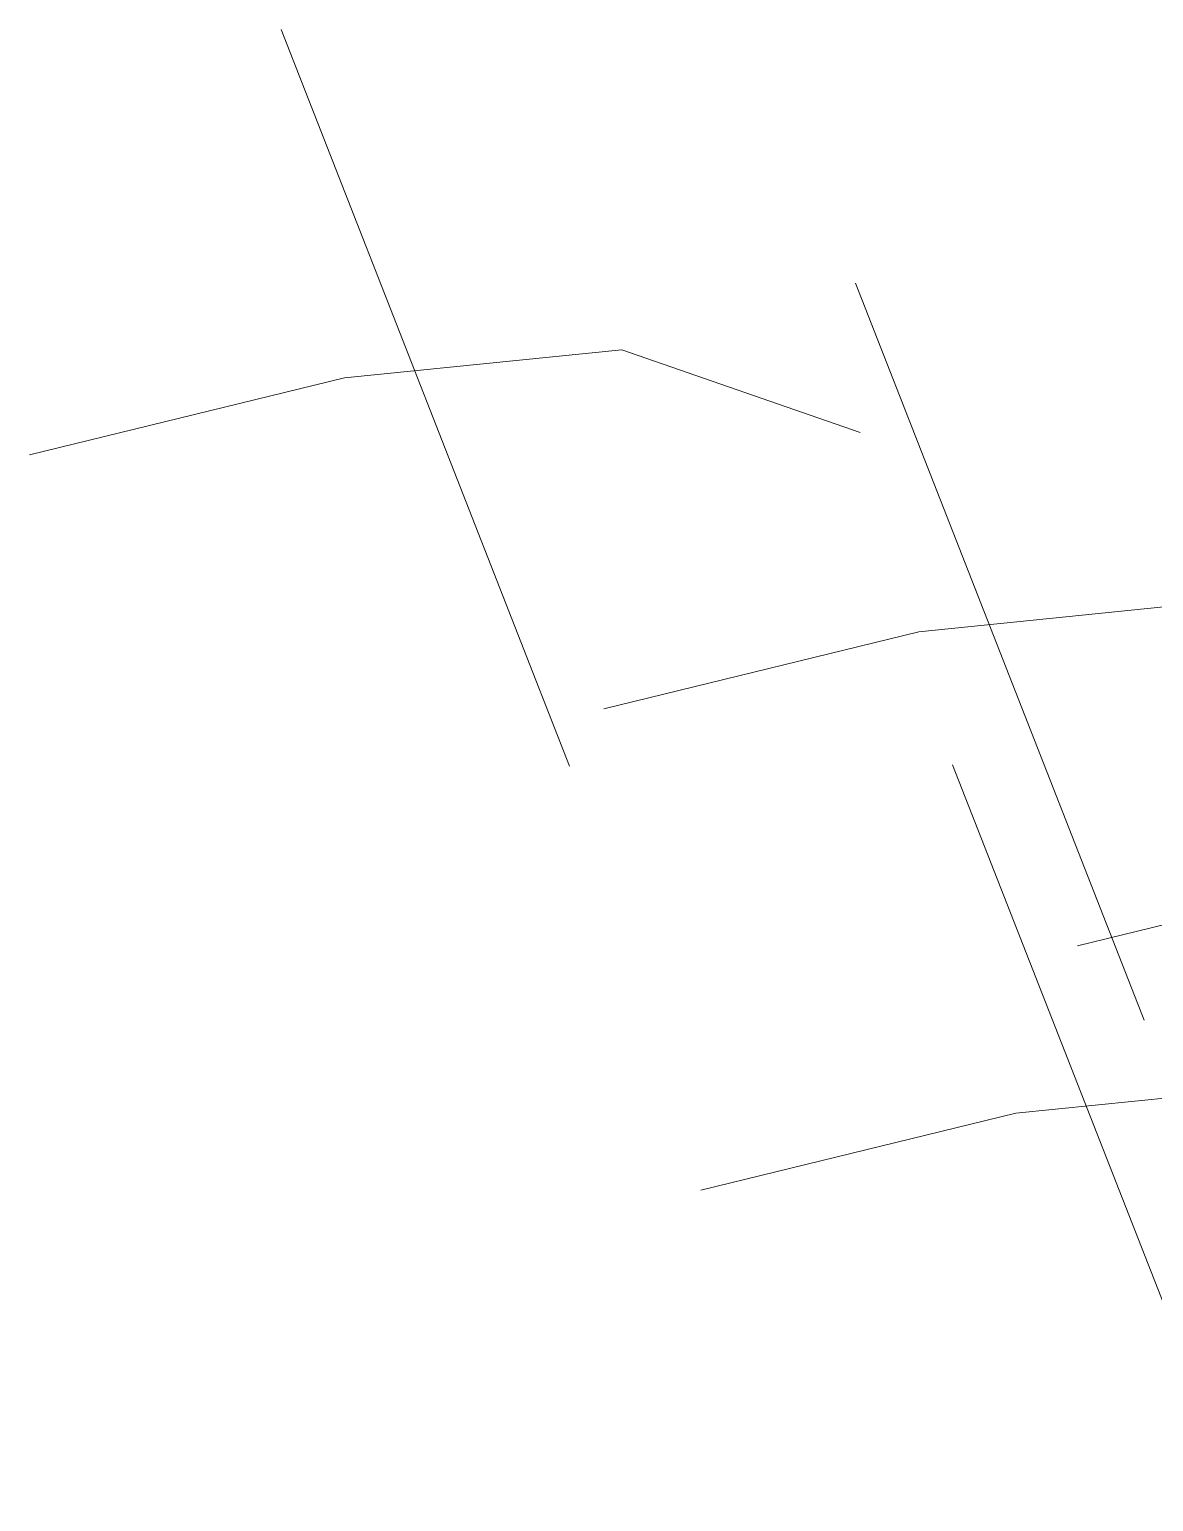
# Model space of a CAD drawing. Header units: millimetres. Extents: x 474016 to 477875, y 2288607 to 2292200.
# Drawn here: x 474280.671 to 474281.331, y 2289361.745 to 2289362.608 of the extents above; entities that cross this region are included whole.
import ezdxf

# ---------------------------------------------------------------- set-up
doc = ezdxf.new("R2010")
doc.units = ezdxf.units.MM
doc.header["$LTSCALE"] = 50
doc.layers.add('EXT', color=3, linetype='Continuous', lineweight=5)

# ---------------------------------------------------------------- blocks, each defined once
blk = doc.blocks.new('Plarbol-031')
for points in [[(-2.219525, -1.66815), (-2.1452, -1.586225), (-2.07215, -1.525225), (-1.988925, -1.503)], [(-2.408825, -1.523325), (-2.1865, -1.676425)], [(-2.398675, -1.691675), (-2.32435, -1.609725), (-2.2513, -1.548725), (-2.168075, -1.5265)], [(-2.619725, -1.56145), (-2.3974, -1.714525)], [(-2.609575, -1.729775), (-2.53525, -1.647825), (-2.4622, -1.58685), (-2.378975, -1.564625)], [(-2.2894, -1.64085), (-2.067075, -1.79395)], [(-2.27925, -1.809175), (-2.204925, -1.72725), (-2.131875, -1.66625), (-2.04865, -1.644025)]]:
    blk.add_lwpolyline(points)

msp = doc.modelspace()

# ---------------------------------------------------------------- block references
at = {"layer": 'EXT', "xscale": 1.71989999994179, "yscale": 1.71989999994179, "zscale": 1.71989999994179, "rotation": 325.9356466897348}
msp.add_blockref('Plarbol-031', (474286.05587, 2289362.30927), dxfattribs=at)

doc.saveas('drawing.dxf')
